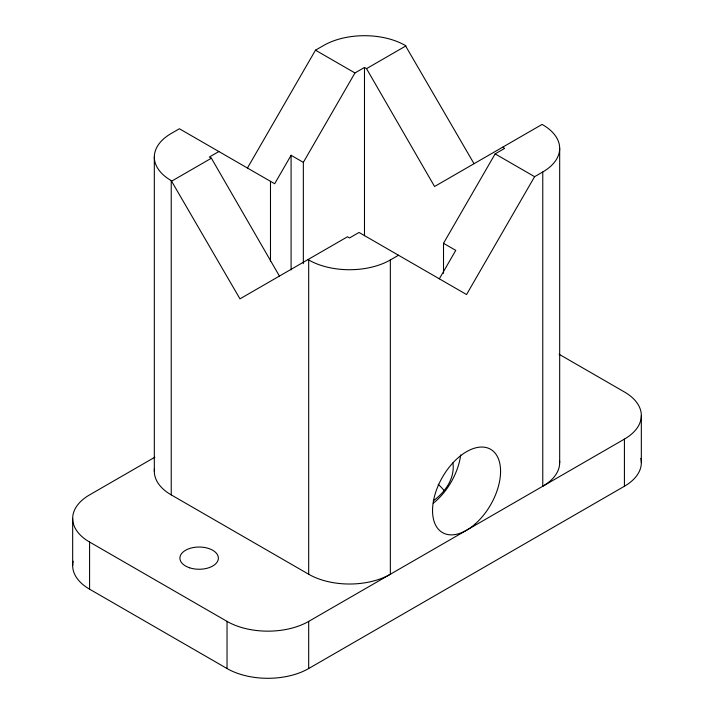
<?xml version="1.0" encoding="UTF-8"?>
<svg xmlns="http://www.w3.org/2000/svg" width="714" height="714" viewBox="0 0 714 714"><rect width="100%" height="100%" fill="white"/><g stroke="black" fill="none" stroke-linecap="round" stroke-linejoin="round"><path stroke-width="1.07" d="M247.446 168.031L315.49 50.176L323.656 45.464A57.736 33.335 0 0 1 405.311 45.464L474.034 163.711M303.343 263.627L303.343 162.364L291.089 155.295L274.667 183.748L179.401 128.752L171.235 133.464A57.736 33.335 0 0 0 171.235 180.606L171.235 494.891L308.689 574.252A57.736 33.335 0 0 0 390.344 574.252L390.344 259.958L398.51 255.246M303.343 162.364L354.956 72.962L364.488 67.464L366.523 68.642L434.567 186.497L542.087 124.423L542.765 124.816A57.736 33.335 0 0 1 542.765 171.967L542.765 486.252A57.736 33.335 0 0 0 559.553 460.503M443.51 273.337L443.51 243.296L495.132 153.894L504.655 148.387L502.62 147.209M439.333 278.817L455.764 250.364L443.51 243.296M542.765 171.967L534.599 176.679L466.554 294.534L359.044 232.461L349.512 237.958L347.477 236.78L239.966 298.854L171.235 180.606M218.868 151.538L209.345 157.035L211.38 158.213L279.433 276.068M171.913 180.999L211.38 158.213M366.523 68.642L405.989 45.857M154.902 457.183L89.58 494.891A57.736 33.335 0 0 0 89.58 542.033L89.58 589.184L227.034 668.536A57.736 33.335 0 0 0 308.689 668.536L624.42 486.252A57.736 33.335 0 0 0 640.833 458.326M89.58 542.033L227.034 621.394A57.736 33.335 0 0 0 308.689 621.394L624.42 439.11A57.736 33.335 0 0 0 624.42 391.968L559.053 354.233M315.49 50.176L354.956 72.962M495.132 153.894L534.599 176.679M308.011 259.566L308.689 259.958A57.736 33.335 0 0 0 390.344 259.958M641.333 415.539L641.333 462.681M624.42 439.11L624.42 486.252M559.678 148.387L559.678 462.681M364.488 67.464L364.488 235.754M308.689 259.958L308.689 574.252M308.689 621.394L308.689 668.536M291.089 155.295L291.089 269.91M270.49 181.338L270.49 261.458M227.034 621.394L227.034 668.536M154.322 157.035L154.322 471.32M72.667 518.462L72.667 565.613M460.691 454.934A48.115 27.784 -60 0 1 433.291 503.218M171.235 494.891A57.736 33.335 0 0 1 154.447 469.143M89.58 589.184A57.736 33.335 0 0 1 73.167 561.258M438.173 484.306A96.229 55.558 0 0 1 444.206 490.652M452.962 462.868A96.229 55.558 0 0 1 433.344 500.826M475.354 523.826A48.115 27.784 -60 0 0 490.607 449.293A48.115 27.784 -60 0 0 433.693 499.773A48.115 27.784 -60 0 0 475.354 523.826M189.513 567.764A19.242 11.112 0 0 0 218.386 558.143A19.242 11.112 0 0 0 189.513 548.522A19.242 11.112 0 0 0 189.513 567.764"/></g></svg>
